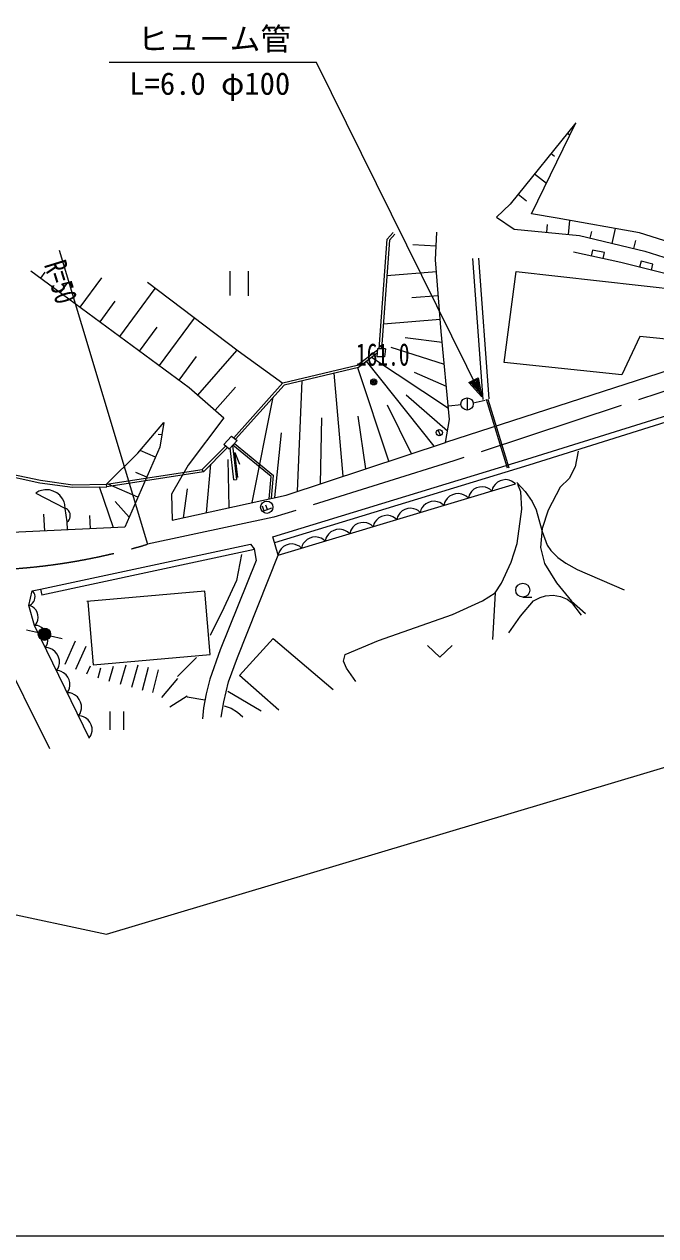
# Model space of a CAD drawing. Units: millimetres, scale not verified. Extents: x 40000 to 680000, y 20000 to 380000.
# Drawn here: x 194039 to 245515, y 205000 to 303754 of the extents above; entities that cross this region are included whole.
import ezdxf
from ezdxf.enums import TextEntityAlignment as Align

# ---------------------------------------------------------------- set-up
doc = ezdxf.new("R2010")
doc.units = ezdxf.units.MM
doc.header["$LTSCALE"] = 1000
doc.linetypes.add('CHAIN', pattern=[18.5, 12, -1.5, 3.5, -1.5])
for name, color, linetype, lineweight in [('M-BGD', 7, 'Continuous', 25), ('M-BMK', 2, 'CHAIN', 13), ('M-BMK-HTXT', 7, 'Continuous', 13), ('M-STR-HTXT', 7, 'Continuous', 13), ('M-TTL-BAND', 7, 'Continuous', 25)]:
    doc.layers.add(name, color=color, linetype=linetype, lineweight=lineweight)
doc.styles.add('ＭＳ ゴシック', font='')
doc.styles.get('ＭＳ ゴシック').set_extended_font_data('MS Gothic')

msp = doc.modelspace()

# ---------------------------------------------------------------- linework, layer by layer
at = {"layer": 'M-BGD'}
for p, q in [((238993, 295712), (233635, 289074)), ((235380, 288287), (238993, 295712)), ((238324, 294882), (238515, 294728)), ((236984, 293222), (237270, 292991)), ((235644, 291563), (236599, 290792)), ((234304, 289904), (234973, 289364)), ((233635, 289074), (232537, 288018)), ((232537, 288018), (233965, 287060)), ((237470, 287934), (235380, 288287)), ((236628, 286798), (236690, 287427)), ((244201, 286761), (237470, 287934)), ((238403, 286623), (238514, 287752)), ((223619, 286222), (224103, 286778)), ((224253, 286647), (223813, 286141)), ((227551, 284560), (227663, 286792)), ((233965, 287060), (239290, 286536)), ((239290, 286536), (244612, 285251)), ((240177, 286322), (240309, 286869)), ((241951, 285894), (242243, 287102)), ((253213, 283878), (244201, 286761)), ((222967, 277293), (223619, 286222)), ((223813, 286141), (223168, 277294)), ((227607, 285676), (225700, 285772)), ((243725, 285465), (243885, 286127)), ((228030, 278699), (227551, 284560)), ((230564, 284654), (231418, 273171)), ((230564, 284654), (231418, 273171)), ((231063, 284691), (231917, 273208)), ((242671, 284344), (238816, 285169)), ((240359, 285350), (240254, 284861)), ((241337, 285140), (240359, 285350)), ((241232, 284651), (241337, 285140)), ((244318, 284448), (244197, 283963)), ((245289, 284206), (244318, 284448)), ((244612, 285251), (249217, 283815)), ((194574, 283659), (207480, 274141)), ((195381, 283064), (195734, 283543)), ((210811, 283633), (210804, 281633)), ((212324, 281628), (212331, 283628)), ((227631, 283583), (223603, 283254)), ((233170, 276184), (234138, 283611)), ((234138, 283611), (250532, 281767)), ((246694, 283340), (242671, 284344)), ((245168, 283721), (245289, 284206)), ((196994, 281875), (197524, 282592)), ((198607, 280685), (200372, 283078)), ((211471, 277096), (204073, 282706)), ((201834, 278305), (204718, 282217)), ((227790, 281629), (225624, 281452)), ((200221, 279495), (201456, 281170)), ((205060, 275926), (207913, 279794)), ((227950, 279676), (223314, 279297)), ((203447, 277115), (204881, 279060)), ((228712, 271533), (228030, 278699)), ((228115, 277803), (225095, 278191)), ((244213, 278296), (242758, 275178)), ((250130, 277715), (244213, 278296)), ((206674, 274736), (208092, 276659)), ((208190, 273522), (211371, 277171)), ((215118, 274480), (211471, 277096)), ((221187, 275955), (222821, 277209)), ((222797, 276939), (221274, 275770)), ((228627, 272429), (222357, 276600)), ((222829, 277292), (222770, 276630)), ((223415, 276634), (222770, 276630)), ((223474, 277296), (222829, 277292)), ((223474, 277296), (223415, 276634)), ((228286, 276012), (223955, 277396)), ((215109, 274524), (221187, 275955)), ((221274, 275770), (215217, 274343)), ((223744, 268132), (221228, 275760)), ((227452, 269355), (221936, 276278)), ((247610, 275883), (228379, 269660)), ((242758, 275178), (233170, 276184)), ((216326, 265686), (216704, 274694)), ((220035, 266909), (219296, 275304)), ((228457, 274220), (225854, 275360)), ((207480, 274141), (210319, 271666)), ((209609, 272285), (211258, 274176)), ((211111, 270047), (215109, 274524)), ((215217, 274343), (211270, 269925)), ((235013, 268292), (253525, 274099)), ((253692, 273628), (235161, 267815)), ((212607, 264762), (214327, 273348)), ((225598, 268743), (223662, 272692)), ((228546, 270597), (225171, 273517)), ((229643, 272738), (228650, 272616)), ((230139, 273299), (230139, 272299)), ((230629, 272899), (231609, 273098)), ((233439, 267575), (231726, 273173)), ((231822, 273202), (233535, 267604)), ((210319, 271666), (207405, 267808)), ((218181, 266297), (218308, 271665)), ((221889, 267520), (221260, 271809)), ((203288, 268778), (205422, 271284)), ((205422, 271284), (205103, 269271)), ((227958, 270231), (227784, 270700)), ((228379, 269660), (228712, 271533)), ((179662, 269749), (195319, 266383)), ((179710, 269944), (195354, 266580)), ((205262, 270277), (204955, 270326)), ((210321, 269487), (210940, 270176)), ((211408, 269820), (210736, 269115)), ((210940, 270176), (211408, 269820)), ((214468, 265174), (215014, 270446)), ((215399, 265380), (228379, 269660)), ((200758, 266256), (203288, 268778)), ((205103, 269271), (202233, 262757)), ((204744, 268456), (203486, 269011)), ((208552, 267470), (210424, 269331)), ((210565, 269189), (208647, 267282)), ((210736, 269115), (210321, 269487)), ((211134, 266625), (210832, 269215)), ((211011, 269404), (211333, 266648)), ((214161, 266879), (211044, 269438)), ((211182, 269583), (214370, 266967)), ((211446, 266801), (211195, 268847)), ((211195, 268847), (211595, 267889)), ((239201, 268945), (238938, 267665)), ((207405, 267808), (206049, 265439)), ((208884, 263938), (209251, 267882)), ((210745, 264350), (210671, 268278)), ((214310, 261959), (235013, 268292)), ((235161, 267815), (214445, 261478)), ((238938, 267665), (238446, 266714)), ((200758, 266256), (208552, 267470)), ((208647, 267282), (200775, 266056)), ((204026, 266828), (203124, 267226)), ((208647, 267282), (208552, 267470)), ((211134, 266625), (211333, 266648)), ((213998, 265070), (214161, 266879)), ((214202, 265115), (214370, 266967)), ((238446, 266714), (237724, 266025)), ((195241, 265684), (194974, 265517)), ((195459, 265754), (195241, 265684)), ((195319, 266383), (197985, 266009)), ((195354, 266580), (197997, 266209)), ((195725, 265800), (195459, 265754)), ((196087, 265797), (195725, 265800)), ((196400, 265698), (196087, 265797)), ((196689, 265550), (196400, 265698)), ((197985, 266009), (200775, 266056)), ((197997, 266209), (200758, 266256)), ((201302, 262712), (200166, 266046)), ((200775, 266056), (200758, 266256)), ((203309, 265200), (200946, 266241)), ((207022, 263527), (207342, 265891)), ((214730, 260465), (234089, 266285)), ((230501, 265666), (230382, 265505)), ((230696, 265850), (230501, 265666)), ((230915, 265958), (230696, 265850)), ((231145, 266027), (230915, 265958)), ((231386, 266057), (231145, 266027)), ((231650, 266012), (231386, 266057)), ((231838, 265943), (231650, 266012)), ((231988, 265862), (231838, 265943)), ((232160, 265705), (231988, 265862)), ((232218, 265932), (232160, 265705)), ((232298, 266081), (232218, 265932)), ((232417, 266242), (232298, 266081)), ((232612, 266426), (232417, 266242)), ((232830, 266533), (232612, 266426)), ((233060, 266603), (232830, 266533)), ((233301, 266633), (233060, 266603)), ((233566, 266588), (233301, 266633)), ((233754, 266519), (233566, 266588)), ((233903, 266438), (233754, 266519)), ((234076, 266281), (233903, 266438)), ((234511, 265651), (234265, 266226)), ((234593, 264216), (234511, 265651)), ((237724, 266025), (236740, 264155)), ((197378, 264288), (195010, 265499)), ((196953, 265355), (196689, 265550)), ((197168, 265063), (196953, 265355)), ((197286, 264820), (197168, 265063)), ((197357, 264602), (197286, 264820)), ((202591, 263571), (201454, 264846)), ((206049, 265439), (206092, 263321)), ((206092, 263321), (215399, 265380)), ((226770, 264670), (226575, 264486)), ((226988, 264777), (226770, 264670)), ((227218, 264846), (226988, 264777)), ((227459, 264877), (227218, 264846)), ((227724, 264831), (227459, 264877)), ((227912, 264762), (227724, 264831)), ((228061, 264682), (227912, 264762)), ((228234, 264525), (228061, 264682)), ((228294, 264762), (228234, 264525)), ((228378, 264919), (228294, 264762)), ((228503, 265088), (228378, 264919)), ((228708, 265282), (228503, 265088)), ((228937, 265394), (228708, 265282)), ((229178, 265467), (228937, 265394)), ((229432, 265499), (229178, 265467)), ((229710, 265451), (229432, 265499)), ((229907, 265379), (229710, 265451)), ((230064, 265294), (229907, 265379)), ((230245, 265130), (230064, 265294)), ((230302, 265356), (230245, 265130)), ((230382, 265505), (230302, 265356)), ((195716, 262443), (195649, 263824)), ((197378, 264288), (197357, 264602)), ((197496, 264246), (197377, 264294)), ((197543, 263207), (197378, 264288)), ((197571, 264190), (197496, 264246)), ((197650, 264113), (197571, 264190)), ((197735, 263992), (197650, 264113)), ((197776, 263865), (197735, 263992)), ((197796, 263735), (197776, 263865)), ((197794, 263601), (197796, 263735)), ((199440, 262623), (199388, 263705)), ((213427, 264508), (213579, 264098)), ((213579, 264098), (214224, 264338)), ((213872, 264207), (213742, 264558)), ((223387, 263694), (223157, 263625)), ((223628, 263725), (223387, 263694)), ((223893, 263679), (223628, 263725)), ((224081, 263610), (223893, 263679)), ((224540, 263749), (224460, 263599)), ((224659, 263910), (224540, 263749)), ((224854, 264094), (224659, 263910)), ((225073, 264201), (224854, 264094)), ((225303, 264270), (225073, 264201)), ((225544, 264301), (225303, 264270)), ((225808, 264255), (225544, 264301)), ((225996, 264186), (225808, 264255)), ((226146, 264106), (225996, 264186)), ((226318, 263949), (226146, 264106)), ((226375, 264175), (226318, 263949)), ((226456, 264325), (226375, 264175)), ((226575, 264486), (226456, 264325)), ((234224, 261427), (234593, 264216)), ((236740, 264155), (236248, 262646)), ((202233, 262757), (189199, 262129)), ((197543, 263207), (197641, 263288)), ((197578, 262533), (197545, 263209)), ((197641, 263288), (197697, 263364)), ((197697, 263364), (197749, 263461)), ((197749, 263461), (197794, 263601)), ((220828, 262758), (220709, 262597)), ((221023, 262942), (220828, 262758)), ((221242, 263049), (221023, 262942)), ((221472, 263118), (221242, 263049)), ((221713, 263149), (221472, 263118)), ((221977, 263103), (221713, 263149)), ((222165, 263035), (221977, 263103)), ((222315, 262954), (222165, 263035)), ((222487, 262797), (222315, 262954)), ((222545, 263023), (222487, 262797)), ((222625, 263173), (222545, 263023)), ((222744, 263334), (222625, 263173)), ((222939, 263518), (222744, 263334)), ((223157, 263625), (222939, 263518)), ((224230, 263530), (224081, 263610)), ((224403, 263373), (224230, 263530)), ((224460, 263599), (224403, 263373)), ((214730, 260465), (214310, 261959)), ((217097, 261761), (216902, 261577)), ((217315, 261869), (217097, 261761)), ((217545, 261938), (217315, 261869)), ((217786, 261969), (217545, 261938)), ((218051, 261923), (217786, 261969)), ((218239, 261854), (218051, 261923)), ((218388, 261774), (218239, 261854)), ((218561, 261617), (218388, 261774)), ((218621, 261854), (218561, 261617)), ((218705, 262011), (218621, 261854)), ((218830, 262180), (218705, 262011)), ((219035, 262373), (218830, 262180)), ((219264, 262486), (219035, 262373)), ((219505, 262559), (219264, 262486)), ((219759, 262591), (219505, 262559)), ((220037, 262543), (219759, 262591)), ((220234, 262471), (220037, 262543)), ((220391, 262386), (220234, 262471)), ((220572, 262221), (220391, 262386)), ((220629, 262447), (220572, 262221)), ((220709, 262597), (220629, 262447)), ((236248, 262646), (236117, 261104)), ((195373, 257717), (212491, 261375)), ((212795, 260928), (195477, 257228)), ((212491, 261375), (212785, 260997)), ((212785, 260997), (212932, 260052)), ((214867, 260840), (214787, 260691)), ((214986, 261001), (214867, 260840)), ((215181, 261185), (214986, 261001)), ((215400, 261293), (215181, 261185)), ((215630, 261362), (215400, 261293)), ((215871, 261393), (215630, 261362)), ((216135, 261347), (215871, 261393)), ((216323, 261278), (216135, 261347)), ((216473, 261198), (216323, 261278)), ((216645, 261041), (216473, 261198)), ((216702, 261267), (216645, 261041)), ((216783, 261416), (216702, 261267)), ((216902, 261577), (216783, 261416)), ((233732, 259910), (234224, 261427)), ((236117, 261104), (236445, 259791)), ((212932, 260052), (210001, 252756)), ((211744, 260543), (211334, 258411)), ((211418, 252122), (214730, 260465)), ((214787, 260691), (214730, 260465)), ((232953, 258187), (233732, 259910)), ((236445, 259791), (237429, 258216)), ((211334, 258411), (210309, 256196)), ((232420, 257408), (232953, 258187)), ((237429, 258216), (238643, 256740)), ((194402, 256379), (194690, 257560)), ((194690, 257560), (195373, 257717)), ((194790, 257461), (194690, 257560)), ((194843, 257374), (194790, 257461)), ((194823, 256687), (194881, 256821)), ((194890, 257264), (194843, 257374)), ((194881, 256821), (194915, 256961)), ((194926, 257107), (194890, 257264)), ((194915, 256961), (194926, 257107)), ((195373, 257717), (195477, 257228)), ((208749, 257549), (199141, 256710)), ((209202, 252372), (208749, 257549)), ((231395, 256752), (232420, 257408)), ((232420, 257408), (232208, 253594)), ((234673, 257052), (235423, 257052)), ((190165, 256547), (196092, 244718)), ((194593, 256328), (194402, 256379)), ((194874, 254751), (194402, 256379)), ((194405, 256394), (194539, 256435)), ((194539, 256435), (194626, 256488)), ((194720, 256259), (194593, 256328)), ((194626, 256488), (194719, 256564)), ((194719, 256564), (194823, 256687)), ((194856, 256156), (194720, 256259)), ((195011, 255989), (194856, 256156)), ((195100, 255802), (195011, 255989)), ((195157, 255606), (195100, 255802)), ((199223, 256669), (199671, 251540)), ((210309, 256196), (209202, 253941)), ((228934, 255644), (231395, 256752)), ((238643, 256740), (239792, 255723)), ((194876, 254746), (195011, 254891)), ((195011, 254891), (195080, 255018)), ((195080, 255018), (195140, 255177)), ((195140, 255177), (195181, 255401)), ((195181, 255401), (195157, 255606)), ((222905, 253512), (228934, 255644)), ((195198, 254145), (194224, 254374)), ((195107, 254731), (194874, 254751)), ((199363, 245539), (194874, 254751)), ((195267, 254676), (195107, 254731)), ((195445, 254584), (195267, 254676)), ((195658, 254421), (195445, 254584)), ((195799, 254223), (195658, 254421)), ((195904, 254007), (195799, 254223)), ((195973, 253774), (195904, 254007)), ((196171, 253915), (197144, 253683)), ((195750, 252953), (195878, 253149)), ((195994, 252932), (195750, 252953)), ((195878, 253149), (195933, 253309)), ((195933, 253309), (195971, 253506)), ((195971, 253506), (195973, 253774)), ((196163, 252874), (195994, 252932)), ((196350, 252778), (196163, 252874)), ((197370, 251586), (198215, 253496)), ((198258, 251193), (199080, 253051)), ((211589, 250662), (214320, 253683)), ((214320, 253683), (219212, 249517)), ((220193, 252383), (222905, 253512)), ((226921, 253126), (227921, 252166)), ((227921, 252166), (228922, 253126)), ((196573, 252607), (196350, 252778)), ((196721, 252398), (196573, 252607)), ((196832, 252172), (196721, 252398)), ((196904, 251927), (196832, 252172)), ((196902, 251645), (196904, 251927)), ((199671, 251540), (209202, 252372)), ((208094, 252136), (206536, 250578)), ((210001, 252756), (209165, 250369)), ((210696, 250140), (211418, 252122)), ((220070, 251849), (220193, 252383)), ((220316, 251275), (220070, 251849)), ((196670, 251065), (196804, 251271)), ((196903, 251045), (196670, 251065)), ((196804, 251271), (196862, 251439)), ((196862, 251439), (196902, 251645)), ((197063, 250990), (196903, 251045)), ((197241, 250898), (197063, 250990)), ((197454, 250735), (197241, 250898)), ((199147, 250800), (199441, 251465)), ((200053, 250476), (200279, 251292)), ((200975, 250219), (201308, 251418)), ((201898, 249963), (202337, 251545)), ((202821, 249707), (203333, 251551)), ((203692, 249476), (204159, 251342)), ((204513, 249271), (204978, 251133)), ((221054, 250168), (220316, 251275)), ((197595, 250537), (197454, 250735)), ((197700, 250321), (197595, 250537)), ((197769, 250088), (197700, 250321)), ((197767, 249820), (197769, 250088)), ((205256, 248887), (206563, 250431)), ((209165, 250369), (208876, 249162)), ((210310, 248510), (210696, 250140)), ((214778, 247854), (211589, 250662)), ((197546, 249267), (197674, 249463)), ((197790, 249246), (197546, 249267)), ((197674, 249463), (197729, 249623)), ((197729, 249623), (197767, 249820)), ((197959, 249188), (197790, 249246)), ((198146, 249092), (197959, 249188)), ((198369, 248921), (198146, 249092)), ((198517, 248712), (198369, 248921)), ((205897, 248118), (207317, 249015)), ((207317, 248926), (208761, 248697)), ((208876, 249162), (208640, 248033)), ((210637, 249388), (213344, 247789)), ((198628, 248486), (198517, 248712)), ((198700, 248241), (198628, 248486)), ((198658, 247753), (198698, 247959)), ((198698, 247959), (198700, 248241)), ((208640, 248033), (208561, 247141)), ((210091, 247267), (210310, 248510)), ((198466, 247379), (198600, 247584)), ((198699, 247359), (198466, 247379)), ((198600, 247584), (198658, 247753)), ((198859, 247304), (198699, 247359)), ((199037, 247212), (198859, 247304)), ((199250, 247049), (199037, 247212)), ((199391, 246851), (199250, 247049)), ((201023, 247742), (201023, 246242)), ((202163, 246242), (202163, 247742)), ((199496, 246635), (199391, 246851)), ((199469, 245777), (199525, 245937)), ((199565, 246402), (199496, 246635)), ((199525, 245937), (199563, 246133)), ((199563, 246133), (199565, 246402)), ((199342, 245581), (199469, 245777))]:
    msp.add_line(p, q, dxfattribs=at)
for points in [[(234192, 266411), (234865, 265653), (235444, 264841), (235757, 264173), (235994, 263396), (236247, 262407), (236669, 261302), (236975, 260848), (237531, 260293), (238194, 259819), (239106, 259312), (242952, 257651)], [(233536, 254141), (234497, 255492), (235552, 256754), (236089, 257035), (236521, 257159), (237142, 257208), (237752, 257115), (238302, 256879), (238636, 256624), (239441, 255584)], [(210336, 248205), (210904, 248003), (211415, 247683), (211845, 247286)]]:
    msp.add_lwpolyline(points, dxfattribs=at)
for centre, radius in [((222527, 274600), 250), ((222527, 274600), 150), ((222527, 274600), 50), ((230139, 272799), 500), ((227871, 270466), 250), ((213807, 264383), 500), ((234673, 257622), 570), ((195685, 254031), 500), ((195685, 254031), 440), ((195685, 254031), 380), ((195685, 254031), 320), ((195685, 254031), 260), ((195685, 254031), 200), ((195685, 254031), 140), ((195685, 254031), 80), ((195685, 254031), 20)]:
    msp.add_circle(centre, radius, dxfattribs=at)
at = {"layer": 'M-BMK'}
for p, q in [((260251, 278458), (229050, 268167)), ((229050, 268167), (214389, 263567)), ((214389, 263567), (204074, 261363))]:
    msp.add_line(p, q, dxfattribs=at)
msp.add_arc((189688, 309253), 50004, 248.52477, 286.7199, dxfattribs=at)
at = {"layer": 'M-BMK-HTXT'}
msp.add_line((196874, 285330), (204074, 261363), dxfattribs=at)
at = {"layer": 'M-STR-HTXT'}
for p, q in [((217868, 300641), (200959, 300640)), ((231329, 273392), (217868, 300641)), ((230288, 274551), (231041, 274923)), ((231329, 273392), (230288, 274551)), ((230422, 274550), (230960, 274816)), ((231143, 273768), (230422, 274550)), ((230556, 274550), (230879, 274709)), ((231036, 273984), (230556, 274550)), ((230690, 274549), (230798, 274602)), ((230877, 274306), (230690, 274549)), ((230798, 274602), (230877, 274306)), ((230879, 274709), (231036, 273984)), ((230960, 274816), (231143, 273768)), ((231041, 274923), (231329, 273392)), ((200757, 229571), (341779, 271835)), ((75075, 256720), (200757, 229571))]:
    msp.add_line(p, q, dxfattribs=at)
at = {"layer": 'M-TTL-BAND'}
msp.add_line((40000, 205000), (579000, 205000), dxfattribs=at)

# ---------------------------------------------------------------- texts
at = {"layer": 'M-BGD', "style": 'ＭＳ ゴシック', "width": 0.7}
msp.add_text('161.0', height=1833, rotation=0.003, dxfattribs=at).set_placement((221079, 275371), align=Align.BOTTOM_LEFT)
at = {"layer": 'M-BMK-HTXT', "style": 'ＭＳ ゴシック', "width": 0.7}
msp.add_text('R=50', height=1833, rotation=287.103, dxfattribs=at).set_placement((195119, 283993), align=Align.BOTTOM_LEFT)
at = {"layer": 'M-STR-HTXT', "style": 'ＭＳ ゴシック'}
for s, p in [('ヒューム管', (203288, 301091)), ('L=6.0 φ100', (202601, 297451))]:
    msp.add_text(s, height=1833, rotation=0.003, dxfattribs=at).set_placement(p, align=Align.BOTTOM_LEFT)

doc.saveas('drawing.dxf')
